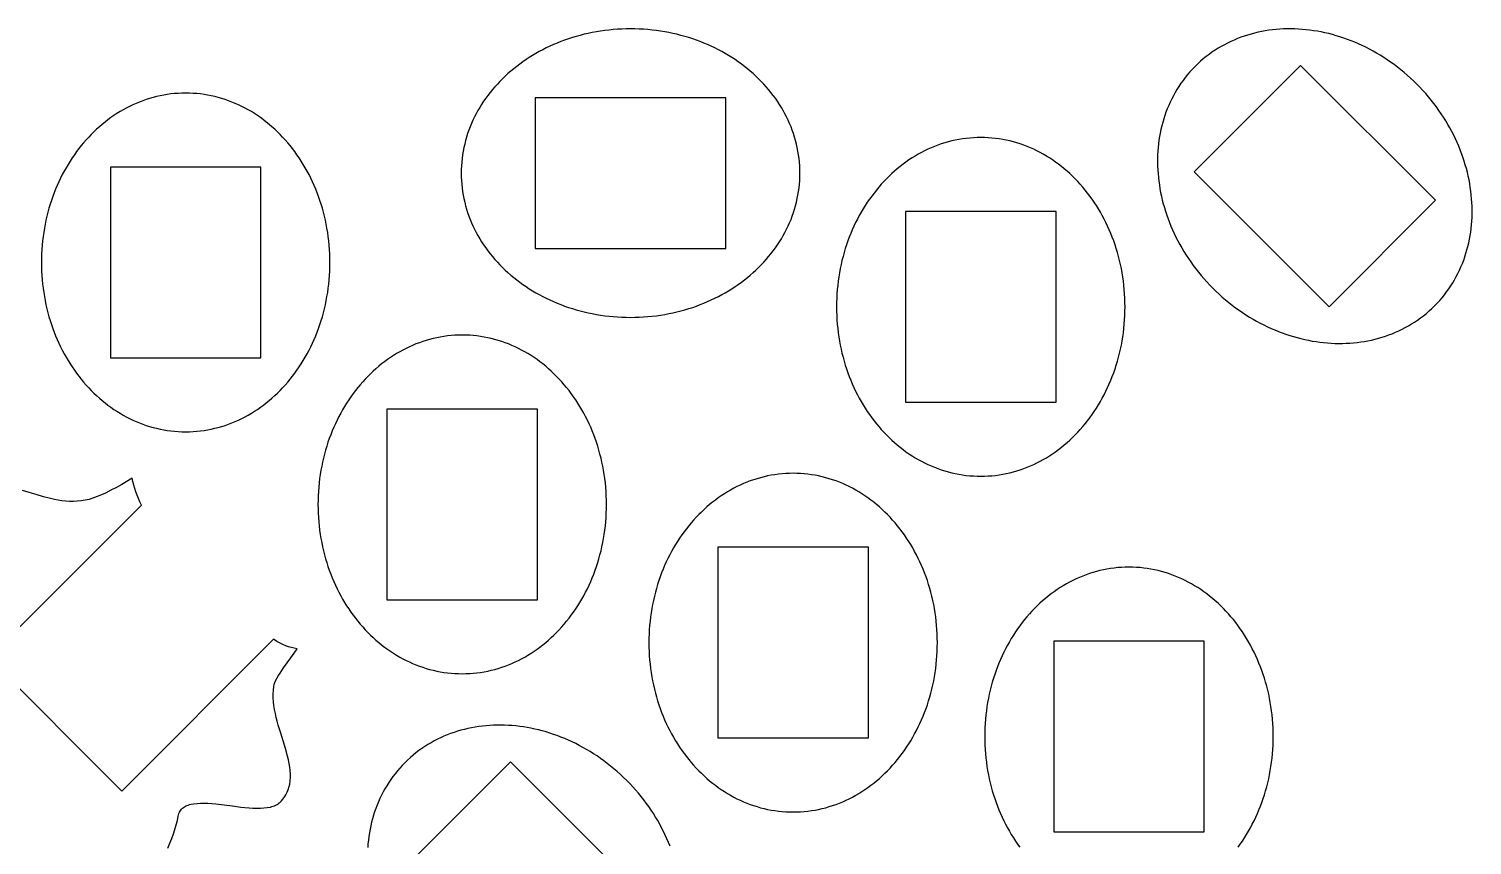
# Model space of a CAD drawing. Extents: x 0 to 31.8, y 3.7 to 12.
# Drawn here: x 4.47 to 10.22, y 8.15 to 11.4 of the extents above; entities that cross this region are included whole.
import ezdxf

# ---------------------------------------------------------------- set-up
doc = ezdxf.new("R2010")
doc.units = 0
doc.layers.add('LAYER_1', color=18, linetype='CONTINUOUS')

msp = doc.modelspace()

# ---------------------------------------------------------------- linework, layer by layer
at = {"layer": 'LAYER_1'}
for points in [[(6.8656, 10.2501), (6.883, 10.2503), (6.9003, 10.2508), (6.9175, 10.2518), (6.9346, 10.2531), (6.9515, 10.2547), (6.9683, 10.2567), (6.985, 10.2591), (7.0016, 10.2618), (7.018, 10.2648), (7.0342, 10.2682), (7.0503, 10.2719), (7.0663, 10.2759), (7.082, 10.2803), (7.0976, 10.285), (7.1131, 10.29), (7.1283, 10.2953), (7.1433, 10.3009), (7.1582, 10.3068), (7.1728, 10.313), (7.1873, 10.3195), (7.2015, 10.3263), (7.2156, 10.3333), (7.2294, 10.3407), (7.243, 10.3483), (7.2563, 10.3562), (7.2694, 10.3643), (7.2823, 10.3727), (7.2949, 10.3814), (7.3073, 10.3903), (7.3194, 10.3995), (7.3313, 10.4089), (7.3428, 10.4185), (7.3542, 10.4284), (7.3652, 10.4385), (7.376, 10.4488), (7.3864, 10.4593), (7.3966, 10.4701), (7.4065, 10.4811), (7.416, 10.4922), (7.4253, 10.5036), (7.4342, 10.5152), (7.4428, 10.5269), (7.4511, 10.5389), (7.4591, 10.551), (7.4667, 10.5633), (7.474, 10.5758), (7.4809, 10.5885), (7.4875, 10.6013), (7.4937, 10.6143), (7.4996, 10.6274), (7.5051, 10.6407), (7.5102, 10.6541), (7.5149, 10.6677), (7.5193, 10.6814), (7.5233, 10.6952), (7.5268, 10.7092), (7.53, 10.7233), (7.5328, 10.7375), (7.5351, 10.7519), (7.5371, 10.7663), (7.5386, 10.7809), (7.5397, 10.7955), (7.5403, 10.8103), (7.5406, 10.8251), (7.5403, 10.8399), (7.5397, 10.8547), (7.5386, 10.8693), (7.5371, 10.8839), (7.5351, 10.8983), (7.5328, 10.9127), (7.53, 10.9269), (7.5268, 10.941), (7.5233, 10.9549), (7.5193, 10.9688), (7.5149, 10.9825), (7.5102, 10.9961), (7.5051, 11.0095), (7.4996, 11.0228), (7.4937, 11.0359), (7.4875, 11.0489), (7.4809, 11.0617), (7.474, 11.0744), (7.4667, 11.0869), (7.4591, 11.0992), (7.4511, 11.1113), (7.4428, 11.1233), (7.4342, 11.135), (7.4253, 11.1466), (7.416, 11.158), (7.4065, 11.1691), (7.3966, 11.1801), (7.3864, 11.1908), (7.376, 11.2014), (7.3652, 11.2117), (7.3542, 11.2218), (7.3428, 11.2317), (7.3313, 11.2413), (7.3194, 11.2507), (7.3073, 11.2599), (7.2949, 11.2688), (7.2823, 11.2775), (7.2694, 11.2859), (7.2563, 11.294), (7.243, 11.3019), (7.2294, 11.3095), (7.2156, 11.3168), (7.2015, 11.3239), (7.1873, 11.3307), (7.1728, 11.3372), (7.1582, 11.3434), (7.1433, 11.3493), (7.1283, 11.3549), (7.1131, 11.3602), (7.0976, 11.3652), (7.082, 11.3699), (7.0663, 11.3742), (7.0503, 11.3783), (7.0342, 11.382), (7.018, 11.3854), (7.0016, 11.3884), (6.985, 11.3911), (6.9683, 11.3935), (6.9515, 11.3955), (6.9346, 11.3971), (6.9175, 11.3984), (6.9003, 11.3993), (6.883, 11.3999), (6.8656, 11.4001), (6.8481, 11.3999), (6.8308, 11.3993), (6.8136, 11.3984), (6.7965, 11.3971), (6.7796, 11.3955), (6.7628, 11.3935), (6.7461, 11.3911), (6.7295, 11.3884), (6.7131, 11.3854), (6.6969, 11.382), (6.6808, 11.3783), (6.6648, 11.3742), (6.6491, 11.3699), (6.6335, 11.3652), (6.618, 11.3602), (6.6028, 11.3549), (6.5878, 11.3493), (6.5729, 11.3434), (6.5583, 11.3372), (6.5438, 11.3307), (6.5296, 11.3239), (6.5155, 11.3168), (6.5017, 11.3095), (6.4882, 11.3019), (6.4748, 11.294), (6.4617, 11.2859), (6.4488, 11.2775), (6.4362, 11.2688), (6.4238, 11.2599), (6.4117, 11.2507), (6.3998, 11.2413), (6.3883, 11.2317), (6.3769, 11.2218), (6.3659, 11.2117), (6.3552, 11.2014), (6.3447, 11.1908), (6.3345, 11.1801), (6.3246, 11.1691), (6.3151, 11.158), (6.3058, 11.1466), (6.2969, 11.135), (6.2883, 11.1233), (6.28, 11.1113), (6.272, 11.0992), (6.2644, 11.0869), (6.2571, 11.0744), (6.2502, 11.0617), (6.2436, 11.0489), (6.2374, 11.0359), (6.2315, 11.0228), (6.226, 11.0095), (6.2209, 10.9961), (6.2162, 10.9825), (6.2118, 10.9688), (6.2078, 10.9549), (6.2043, 10.941), (6.2011, 10.9269), (6.1983, 10.9127), (6.196, 10.8983), (6.194, 10.8839), (6.1925, 10.8693), (6.1914, 10.8547), (6.1908, 10.8399), (6.1906, 10.8251), (6.1908, 10.8103), (6.1914, 10.7955), (6.1925, 10.7809), (6.194, 10.7663), (6.196, 10.7519), (6.1983, 10.7375), (6.2011, 10.7233), (6.2043, 10.7092), (6.2078, 10.6952), (6.2118, 10.6814), (6.2162, 10.6677), (6.2209, 10.6541), (6.226, 10.6407), (6.2315, 10.6274), (6.2374, 10.6143), (6.2436, 10.6013), (6.2502, 10.5885), (6.2571, 10.5758), (6.2644, 10.5633), (6.272, 10.551), (6.28, 10.5389), (6.2883, 10.5269), (6.2969, 10.5152), (6.3058, 10.5036), (6.3151, 10.4922), (6.3246, 10.4811), (6.3345, 10.4701), (6.3447, 10.4593), (6.3552, 10.4488), (6.3659, 10.4385), (6.3769, 10.4284), (6.3883, 10.4185), (6.3998, 10.4089), (6.4117, 10.3995), (6.4238, 10.3903), (6.4362, 10.3814), (6.4488, 10.3727), (6.4617, 10.3643), (6.4748, 10.3562), (6.4882, 10.3483), (6.5017, 10.3407), (6.5155, 10.3333), (6.5296, 10.3263), (6.5438, 10.3195), (6.5583, 10.313), (6.5729, 10.3068), (6.5878, 10.3009), (6.6028, 10.2953), (6.618, 10.29), (6.6335, 10.285), (6.6491, 10.2803), (6.6648, 10.2759), (6.6808, 10.2719), (6.6969, 10.2682), (6.7131, 10.2648), (6.7295, 10.2618), (6.7461, 10.2591), (6.7628, 10.2567), (6.7796, 10.2547), (6.7965, 10.2531), (6.8136, 10.2518), (6.8308, 10.2508), (6.8481, 10.2503)], [(9.9996, 11.1797), (9.9872, 11.1919), (9.9745, 11.2037), (9.9617, 11.2152), (9.9487, 11.2264), (9.9356, 11.2372), (9.9222, 11.2477), (9.9088, 11.2578), (9.8952, 11.2676), (9.8814, 11.2771), (9.8675, 11.2862), (9.8535, 11.2949), (9.8394, 11.3034), (9.8252, 11.3114), (9.8108, 11.3191), (9.7964, 11.3265), (9.7819, 11.3335), (9.7673, 11.3402), (9.7526, 11.3465), (9.7378, 11.3525), (9.723, 11.3581), (9.7082, 11.3634), (9.6932, 11.3683), (9.6783, 11.3729), (9.6633, 11.3771), (9.6483, 11.381), (9.6333, 11.3845), (9.6182, 11.3877), (9.6032, 11.3905), (9.5881, 11.3929), (9.5731, 11.395), (9.558, 11.3967), (9.543, 11.3981), (9.528, 11.3991), (9.5131, 11.3998), (9.4982, 11.4001), (9.4833, 11.4001), (9.4685, 11.3996), (9.4538, 11.3989), (9.4392, 11.3977), (9.4246, 11.3962), (9.4101, 11.3944), (9.3957, 11.3921), (9.3813, 11.3896), (9.3671, 11.3866), (9.353, 11.3833), (9.3391, 11.3796), (9.3252, 11.3756), (9.3115, 11.3712), (9.2979, 11.3664), (9.2845, 11.3613), (9.2712, 11.3557), (9.2581, 11.3499), (9.2451, 11.3436), (9.2324, 11.337), (9.2198, 11.33), (9.2074, 11.3227), (9.1952, 11.3149), (9.1831, 11.3068), (9.1713, 11.2984), (9.1598, 11.2895), (9.1484, 11.2803), (9.1373, 11.2707), (9.1264, 11.2608), (9.1157, 11.2504), (9.1054, 11.2398), (9.0954, 11.2289), (9.0858, 11.2177), (9.0766, 11.2064), (9.0678, 11.1948), (9.0593, 11.183), (9.0512, 11.171), (9.0435, 11.1588), (9.0361, 11.1464), (9.0291, 11.1338), (9.0225, 11.121), (9.0163, 11.1081), (9.0104, 11.0949), (9.0049, 11.0817), (8.9997, 11.0682), (8.995, 11.0546), (8.9906, 11.0409), (8.9865, 11.0271), (8.9828, 11.0131), (8.9795, 10.999), (8.9766, 10.9848), (8.974, 10.9705), (8.9718, 10.9561), (8.9699, 10.9416), (8.9684, 10.927), (8.9673, 10.9123), (8.9665, 10.8976), (8.9661, 10.8828), (8.966, 10.8679), (8.9663, 10.853), (8.967, 10.8381), (8.968, 10.8231), (8.9694, 10.8081), (8.9711, 10.7931), (8.9732, 10.778), (8.9757, 10.763), (8.9785, 10.7479), (8.9816, 10.7329), (8.9851, 10.7178), (8.989, 10.7028), (8.9932, 10.6878), (8.9978, 10.6729), (9.0027, 10.658), (9.008, 10.6431), (9.0136, 10.6283), (9.0196, 10.6136), (9.0259, 10.5989), (9.0326, 10.5843), (9.0396, 10.5697), (9.047, 10.5553), (9.0547, 10.541), (9.0628, 10.5267), (9.0712, 10.5126), (9.08, 10.4986), (9.0891, 10.4847), (9.0985, 10.471), (9.1083, 10.4574), (9.1184, 10.4439), (9.1289, 10.4306), (9.1397, 10.4174), (9.1509, 10.4044), (9.1624, 10.3916), (9.1742, 10.379), (9.1864, 10.3665), (9.1989, 10.3543), (9.2115, 10.3425), (9.2243, 10.331), (9.2373, 10.3198), (9.2505, 10.309), (9.2638, 10.2985), (9.2773, 10.2884), (9.2909, 10.2786), (9.3046, 10.2692), (9.3185, 10.2601), (9.3325, 10.2513), (9.3466, 10.2429), (9.3609, 10.2348), (9.3752, 10.2271), (9.3897, 10.2197), (9.4042, 10.2127), (9.4188, 10.206), (9.4335, 10.1997), (9.4482, 10.1937), (9.463, 10.1881), (9.4779, 10.1828), (9.4928, 10.1779), (9.5077, 10.1733), (9.5227, 10.1691), (9.5377, 10.1652), (9.5528, 10.1617), (9.5678, 10.1586), (9.5829, 10.1558), (9.5979, 10.1533), (9.613, 10.1512), (9.628, 10.1495), (9.643, 10.1481), (9.658, 10.1471), (9.6729, 10.1464), (9.6878, 10.1461), (9.7027, 10.1462), (9.7175, 10.1466), (9.7322, 10.1474), (9.7469, 10.1485), (9.7615, 10.15), (9.776, 10.1519), (9.7904, 10.1541), (9.8047, 10.1567), (9.8189, 10.1596), (9.833, 10.1629), (9.847, 10.1666), (9.8608, 10.1707), (9.8745, 10.1751), (9.8881, 10.1798), (9.9016, 10.185), (9.9148, 10.1905), (9.928, 10.1964), (9.9409, 10.2026), (9.9537, 10.2092), (9.9663, 10.2162), (9.9787, 10.2236), (9.9909, 10.2313), (10.0029, 10.2394), (10.0147, 10.2479), (10.0263, 10.2567), (10.0376, 10.2659), (10.0488, 10.2755), (10.0597, 10.2855), (10.0703, 10.2958), (10.0807, 10.3065), (10.0906, 10.3174), (10.1002, 10.3285), (10.1094, 10.3399), (10.1183, 10.3514), (10.1267, 10.3632), (10.1348, 10.3753), (10.1426, 10.3875), (10.1499, 10.3999), (10.1569, 10.4125), (10.1635, 10.4252), (10.1698, 10.4382), (10.1756, 10.4513), (10.1812, 10.4646), (10.1863, 10.478), (10.1911, 10.4916), (10.1955, 10.5053), (10.1995, 10.5192), (10.2032, 10.5331), (10.2065, 10.5472), (10.2095, 10.5614), (10.212, 10.5758), (10.2143, 10.5902), (10.2161, 10.6047), (10.2176, 10.6192), (10.2188, 10.6339), (10.2195, 10.6486), (10.22, 10.6634), (10.22, 10.6783), (10.2197, 10.6932), (10.219, 10.7081), (10.218, 10.7231), (10.2166, 10.7381), (10.2149, 10.7532), (10.2128, 10.7682), (10.2104, 10.7833), (10.2076, 10.7983), (10.2044, 10.8134), (10.2009, 10.8284), (10.197, 10.8434), (10.1928, 10.8584), (10.1882, 10.8733), (10.1833, 10.8883), (10.178, 10.9031), (10.1724, 10.9179), (10.1664, 10.9327), (10.1601, 10.9474), (10.1534, 10.962), (10.1464, 10.9765), (10.139, 10.9909), (10.1313, 11.0053), (10.1233, 11.0195), (10.1148, 11.0336), (10.1061, 11.0476), (10.097, 11.0615), (10.0875, 11.0753), (10.0777, 11.0889), (10.0676, 11.1023), (10.0571, 11.1156), (10.0463, 11.1288), (10.0351, 11.1418), (10.0236, 11.1546), (10.0118, 11.1673)], [(9.1122, 10.8297), (9.6496, 10.2923), (10.0739, 10.7166), (9.5365, 11.254)], [(5.6672, 10.469), (5.667, 10.4864), (5.6665, 10.5037), (5.6656, 10.5209), (5.6643, 10.538), (5.6626, 10.555), (5.6606, 10.5718), (5.6582, 10.5885), (5.6555, 10.605), (5.6525, 10.6214), (5.6491, 10.6377), (5.6454, 10.6538), (5.6414, 10.6697), (5.637, 10.6855), (5.6323, 10.7011), (5.6273, 10.7165), (5.622, 10.7317), (5.6164, 10.7468), (5.6105, 10.7616), (5.6043, 10.7763), (5.5978, 10.7908), (5.591, 10.805), (5.584, 10.819), (5.5766, 10.8328), (5.569, 10.8464), (5.5611, 10.8598), (5.553, 10.8729), (5.5446, 10.8857), (5.5359, 10.8984), (5.527, 10.9107), (5.5179, 10.9229), (5.5085, 10.9347), (5.4988, 10.9463), (5.4889, 10.9576), (5.4788, 10.9687), (5.4685, 10.9794), (5.458, 10.9899), (5.4472, 11), (5.4363, 11.0099), (5.4251, 11.0195), (5.4137, 11.0287), (5.4021, 11.0377), (5.3904, 11.0463), (5.3784, 11.0546), (5.3663, 11.0625), (5.354, 11.0702), (5.3415, 11.0774), (5.3289, 11.0844), (5.316, 11.091), (5.3031, 11.0972), (5.2899, 11.103), (5.2766, 11.1085), (5.2632, 11.1137), (5.2496, 11.1184), (5.2359, 11.1228), (5.2221, 11.1267), (5.2081, 11.1303), (5.194, 11.1335), (5.1798, 11.1362), (5.1655, 11.1386), (5.151, 11.1405), (5.1365, 11.142), (5.1218, 11.1431), (5.1071, 11.1438), (5.0922, 11.144), (5.0774, 11.1438), (5.0626, 11.1431), (5.048, 11.142), (5.0334, 11.1405), (5.019, 11.1386), (5.0047, 11.1362), (4.9904, 11.1335), (4.9763, 11.1303), (4.9624, 11.1267), (4.9485, 11.1228), (4.9348, 11.1184), (4.9212, 11.1137), (4.9078, 11.1085), (4.8945, 11.103), (4.8814, 11.0972), (4.8684, 11.091), (4.8556, 11.0844), (4.8429, 11.0774), (4.8305, 11.0702), (4.8182, 11.0625), (4.806, 11.0546), (4.7941, 11.0463), (4.7823, 11.0377), (4.7707, 11.0287), (4.7594, 11.0195), (4.7482, 11.0099), (4.7372, 11), (4.7265, 10.9899), (4.7159, 10.9794), (4.7056, 10.9687), (4.6955, 10.9576), (4.6856, 10.9463), (4.676, 10.9347), (4.6666, 10.9229), (4.6574, 10.9107), (4.6485, 10.8984), (4.6399, 10.8857), (4.6315, 10.8729), (4.6233, 10.8598), (4.6154, 10.8464), (4.6078, 10.8328), (4.6005, 10.819), (4.5934, 10.805), (4.5866, 10.7908), (4.5801, 10.7763), (4.5739, 10.7616), (4.568, 10.7468), (4.5624, 10.7317), (4.5571, 10.7165), (4.5521, 10.7011), (4.5474, 10.6855), (4.5431, 10.6697), (4.539, 10.6538), (4.5353, 10.6377), (4.532, 10.6214), (4.5289, 10.605), (4.5262, 10.5885), (4.5239, 10.5718), (4.5219, 10.555), (4.5202, 10.538), (4.5189, 10.5209), (4.518, 10.5037), (4.5174, 10.4864), (4.5172, 10.469), (4.5174, 10.4516), (4.518, 10.4343), (4.5189, 10.4171), (4.5202, 10.4), (4.5219, 10.383), (4.5239, 10.3662), (4.5262, 10.3495), (4.5289, 10.333), (4.532, 10.3166), (4.5353, 10.3003), (4.539, 10.2842), (4.5431, 10.2683), (4.5474, 10.2525), (4.5521, 10.2369), (4.5571, 10.2215), (4.5624, 10.2063), (4.568, 10.1912), (4.5739, 10.1764), (4.5801, 10.1617), (4.5866, 10.1473), (4.5934, 10.133), (4.6005, 10.119), (4.6078, 10.1052), (4.6154, 10.0916), (4.6233, 10.0783), (4.6315, 10.0651), (4.6399, 10.0523), (4.6485, 10.0396), (4.6574, 10.0273), (4.6666, 10.0152), (4.676, 10.0033), (4.6856, 9.9917), (4.6955, 9.9804), (4.7056, 9.9694), (4.7159, 9.9586), (4.7265, 9.9481), (4.7372, 9.938), (4.7482, 9.9281), (4.7594, 9.9185), (4.7707, 9.9093), (4.7823, 9.9003), (4.7941, 9.8917), (4.806, 9.8834), (4.8182, 9.8755), (4.8305, 9.8679), (4.8429, 9.8606), (4.8556, 9.8536), (4.8684, 9.8471), (4.8814, 9.8408), (4.8945, 9.835), (4.9078, 9.8295), (4.9212, 9.8244), (4.9348, 9.8196), (4.9485, 9.8153), (4.9624, 9.8113), (4.9763, 9.8077), (4.9904, 9.8045), (5.0047, 9.8018), (5.019, 9.7994), (5.0334, 9.7975), (5.048, 9.796), (5.0626, 9.7949), (5.0774, 9.7942), (5.0922, 9.794), (5.1071, 9.7942), (5.1218, 9.7949), (5.1365, 9.796), (5.151, 9.7975), (5.1655, 9.7994), (5.1798, 9.8018), (5.194, 9.8045), (5.2081, 9.8077), (5.2221, 9.8113), (5.2359, 9.8153), (5.2496, 9.8196), (5.2632, 9.8244), (5.2766, 9.8295), (5.2899, 9.835), (5.3031, 9.8408), (5.316, 9.8471), (5.3289, 9.8536), (5.3415, 9.8606), (5.354, 9.8679), (5.3663, 9.8755), (5.3784, 9.8834), (5.3904, 9.8917), (5.4021, 9.9003), (5.4137, 9.9093), (5.4251, 9.9185), (5.4363, 9.9281), (5.4472, 9.938), (5.458, 9.9481), (5.4685, 9.9586), (5.4788, 9.9694), (5.4889, 9.9804), (5.4988, 9.9917), (5.5085, 10.0033), (5.5179, 10.0152), (5.527, 10.0273), (5.5359, 10.0396), (5.5446, 10.0523), (5.553, 10.0651), (5.5611, 10.0783), (5.569, 10.0916), (5.5766, 10.1052), (5.584, 10.119), (5.591, 10.133), (5.5978, 10.1473), (5.6043, 10.1617), (5.6105, 10.1764), (5.6164, 10.1912), (5.622, 10.2063), (5.6273, 10.2215), (5.6323, 10.2369), (5.637, 10.2525), (5.6414, 10.2683), (5.6454, 10.2842), (5.6491, 10.3003), (5.6525, 10.3166), (5.6555, 10.333), (5.6582, 10.3495), (5.6606, 10.3662), (5.6626, 10.383), (5.6643, 10.4), (5.6656, 10.4171), (5.6665, 10.4343), (5.667, 10.4516)], [(7.2456, 11.1251), (6.4856, 11.1251), (6.4856, 10.5251), (7.2456, 10.5251)], [(8.8365, 10.2918), (8.8363, 10.3093), (8.8358, 10.3266), (8.8348, 10.3438), (8.8336, 10.3609), (8.8319, 10.3778), (8.8299, 10.3946), (8.8275, 10.4113), (8.8248, 10.4279), (8.8218, 10.4443), (8.8184, 10.4605), (8.8147, 10.4766), (8.8107, 10.4926), (8.8063, 10.5083), (8.8016, 10.5239), (8.7966, 10.5393), (8.7913, 10.5546), (8.7857, 10.5696), (8.7798, 10.5845), (8.7736, 10.5991), (8.7671, 10.6136), (8.7603, 10.6278), (8.7533, 10.6419), (8.7459, 10.6557), (8.7383, 10.6692), (8.7304, 10.6826), (8.7223, 10.6957), (8.7139, 10.7086), (8.7052, 10.7212), (8.6963, 10.7336), (8.6871, 10.7457), (8.6777, 10.7576), (8.6681, 10.7691), (8.6582, 10.7805), (8.6481, 10.7915), (8.6378, 10.8022), (8.6273, 10.8127), (8.6165, 10.8229), (8.6056, 10.8327), (8.5944, 10.8423), (8.583, 10.8516), (8.5714, 10.8605), (8.5597, 10.8691), (8.5477, 10.8774), (8.5356, 10.8854), (8.5233, 10.893), (8.5108, 10.9003), (8.4982, 10.9072), (8.4853, 10.9138), (8.4724, 10.92), (8.4592, 10.9259), (8.4459, 10.9314), (8.4325, 10.9365), (8.4189, 10.9412), (8.4052, 10.9456), (8.3914, 10.9496), (8.3774, 10.9531), (8.3633, 10.9563), (8.3491, 10.9591), (8.3348, 10.9614), (8.3203, 10.9634), (8.3058, 10.9649), (8.2911, 10.966), (8.2764, 10.9666), (8.2615, 10.9668), (8.2467, 10.9666), (8.2319, 10.966), (8.2173, 10.9649), (8.2027, 10.9634), (8.1883, 10.9614), (8.174, 10.9591), (8.1597, 10.9563), (8.1456, 10.9531), (8.1317, 10.9496), (8.1178, 10.9456), (8.1041, 10.9412), (8.0905, 10.9365), (8.0771, 10.9314), (8.0638, 10.9259), (8.0507, 10.92), (8.0377, 10.9138), (8.0249, 10.9072), (8.0122, 10.9003), (7.9998, 10.893), (7.9874, 10.8854), (7.9753, 10.8774), (7.9634, 10.8691), (7.9516, 10.8605), (7.94, 10.8516), (7.9287, 10.8423), (7.9175, 10.8327), (7.9065, 10.8229), (7.8958, 10.8127), (7.8852, 10.8022), (7.8749, 10.7915), (7.8648, 10.7805), (7.8549, 10.7691), (7.8453, 10.7576), (7.8359, 10.7457), (7.8267, 10.7336), (7.8178, 10.7212), (7.8092, 10.7086), (7.8008, 10.6957), (7.7926, 10.6826), (7.7847, 10.6692), (7.7771, 10.6557), (7.7698, 10.6419), (7.7627, 10.6278), (7.7559, 10.6136), (7.7494, 10.5991), (7.7432, 10.5845), (7.7373, 10.5696), (7.7317, 10.5546), (7.7264, 10.5393), (7.7214, 10.5239), (7.7167, 10.5083), (7.7124, 10.4926), (7.7083, 10.4766), (7.7046, 10.4605), (7.7012, 10.4443), (7.6982, 10.4279), (7.6955, 10.4113), (7.6931, 10.3946), (7.6911, 10.3778), (7.6895, 10.3609), (7.6882, 10.3438), (7.6873, 10.3266), (7.6867, 10.3093), (7.6865, 10.2918), (7.6867, 10.2744), (7.6873, 10.2571), (7.6882, 10.2399), (7.6895, 10.2228), (7.6911, 10.2059), (7.6931, 10.189), (7.6955, 10.1724), (7.6982, 10.1558), (7.7012, 10.1394), (7.7046, 10.1231), (7.7083, 10.1071), (7.7124, 10.0911), (7.7167, 10.0753), (7.7214, 10.0598), (7.7264, 10.0443), (7.7317, 10.0291), (7.7373, 10.0141), (7.7432, 9.9992), (7.7494, 9.9845), (7.7559, 9.9701), (7.7627, 9.9559), (7.7698, 9.9418), (7.7771, 9.928), (7.7847, 9.9144), (7.7926, 9.9011), (7.8008, 9.888), (7.8092, 9.8751), (7.8178, 9.8625), (7.8267, 9.8501), (7.8359, 9.838), (7.8453, 9.8261), (7.8549, 9.8145), (7.8648, 9.8032), (7.8749, 9.7922), (7.8852, 9.7814), (7.8958, 9.771), (7.9065, 9.7608), (7.9175, 9.7509), (7.9287, 9.7414), (7.94, 9.7321), (7.9516, 9.7232), (7.9634, 9.7146), (7.9753, 9.7063), (7.9874, 9.6983), (7.9998, 9.6907), (8.0122, 9.6834), (8.0249, 9.6765), (8.0377, 9.6699), (8.0507, 9.6637), (8.0638, 9.6578), (8.0771, 9.6523), (8.0905, 9.6472), (8.1041, 9.6424), (8.1178, 9.6381), (8.1317, 9.6341), (8.1456, 9.6306), (8.1597, 9.6274), (8.174, 9.6246), (8.1883, 9.6223), (8.2027, 9.6203), (8.2173, 9.6188), (8.2319, 9.6177), (8.2467, 9.6171), (8.2615, 9.6168), (8.2764, 9.6171), (8.2911, 9.6177), (8.3058, 9.6188), (8.3203, 9.6203), (8.3348, 9.6223), (8.3491, 9.6246), (8.3633, 9.6274), (8.3774, 9.6306), (8.3914, 9.6341), (8.4052, 9.6381), (8.4189, 9.6424), (8.4325, 9.6472), (8.4459, 9.6523), (8.4592, 9.6578), (8.4724, 9.6637), (8.4853, 9.6699), (8.4982, 9.6765), (8.5108, 9.6834), (8.5233, 9.6907), (8.5356, 9.6983), (8.5477, 9.7063), (8.5597, 9.7146), (8.5714, 9.7232), (8.583, 9.7321), (8.5944, 9.7414), (8.6056, 9.7509), (8.6165, 9.7608), (8.6273, 9.771), (8.6378, 9.7814), (8.6481, 9.7922), (8.6582, 9.8032), (8.6681, 9.8145), (8.6777, 9.8261), (8.6871, 9.838), (8.6963, 9.8501), (8.7052, 9.8625), (8.7139, 9.8751), (8.7223, 9.888), (8.7304, 9.9011), (8.7383, 9.9144), (8.7459, 9.928), (8.7533, 9.9418), (8.7603, 9.9559), (8.7671, 9.9701), (8.7736, 9.9845), (8.7798, 9.9992), (8.7857, 10.0141), (8.7913, 10.0291), (8.7966, 10.0443), (8.8016, 10.0598), (8.8063, 10.0753), (8.8107, 10.0911), (8.8147, 10.1071), (8.8184, 10.1231), (8.8218, 10.1394), (8.8248, 10.1558), (8.8275, 10.1724), (8.8299, 10.189), (8.8319, 10.2059), (8.8336, 10.2228), (8.8348, 10.2399), (8.8358, 10.2571), (8.8363, 10.2744)], [(4.7922, 10.849), (4.7922, 10.089), (5.3922, 10.089), (5.3922, 10.849)], [(7.9615, 10.6718), (7.9615, 9.9118), (8.5615, 9.9118), (8.5615, 10.6718)], [(6.7696, 9.5044), (6.7694, 9.5219), (6.7688, 9.5392), (6.7679, 9.5564), (6.7666, 9.5735), (6.765, 9.5904), (6.763, 9.6072), (6.7606, 9.6239), (6.7579, 9.6405), (6.7549, 9.6569), (6.7515, 9.6731), (6.7478, 9.6892), (6.7437, 9.7052), (6.7394, 9.7209), (6.7347, 9.7365), (6.7297, 9.7519), (6.7244, 9.7672), (6.7188, 9.7822), (6.7129, 9.7971), (6.7067, 9.8117), (6.7002, 9.8262), (6.6934, 9.8404), (6.6863, 9.8545), (6.679, 9.8683), (6.6714, 9.8818), (6.6635, 9.8952), (6.6554, 9.9083), (6.647, 9.9212), (6.6383, 9.9338), (6.6294, 9.9462), (6.6202, 9.9583), (6.6108, 9.9701), (6.6012, 9.9817), (6.5913, 9.9931), (6.5812, 10.0041), (6.5709, 10.0148), (6.5603, 10.0253), (6.5496, 10.0355), (6.5386, 10.0453), (6.5275, 10.0549), (6.5161, 10.0642), (6.5045, 10.0731), (6.4928, 10.0817), (6.4808, 10.09), (6.4687, 10.098), (6.4564, 10.1056), (6.4439, 10.1129), (6.4312, 10.1198), (6.4184, 10.1264), (6.4054, 10.1326), (6.3923, 10.1385), (6.379, 10.144), (6.3656, 10.1491), (6.352, 10.1538), (6.3383, 10.1582), (6.3244, 10.1622), (6.3105, 10.1657), (6.2964, 10.1689), (6.2822, 10.1717), (6.2678, 10.174), (6.2534, 10.176), (6.2388, 10.1775), (6.2242, 10.1786), (6.2094, 10.1792), (6.1946, 10.1794), (6.1798, 10.1792), (6.165, 10.1786), (6.1504, 10.1775), (6.1358, 10.176), (6.1214, 10.174), (6.107, 10.1717), (6.0928, 10.1689), (6.0787, 10.1657), (6.0647, 10.1622), (6.0509, 10.1582), (6.0372, 10.1538), (6.0236, 10.1491), (6.0102, 10.144), (5.9969, 10.1385), (5.9838, 10.1326), (5.9708, 10.1264), (5.958, 10.1198), (5.9453, 10.1129), (5.9328, 10.1056), (5.9205, 10.098), (5.9084, 10.09), (5.8964, 10.0817), (5.8847, 10.0731), (5.8731, 10.0642), (5.8617, 10.0549), (5.8506, 10.0453), (5.8396, 10.0355), (5.8288, 10.0253), (5.8183, 10.0148), (5.808, 10.0041), (5.7979, 9.9931), (5.788, 9.9817), (5.7784, 9.9701), (5.769, 9.9583), (5.7598, 9.9462), (5.7509, 9.9338), (5.7422, 9.9212), (5.7338, 9.9083), (5.7257, 9.8952), (5.7178, 9.8818), (5.7102, 9.8683), (5.7028, 9.8545), (5.6958, 9.8404), (5.689, 9.8262), (5.6825, 9.8117), (5.6763, 9.7971), (5.6704, 9.7822), (5.6648, 9.7672), (5.6595, 9.7519), (5.6545, 9.7365), (5.6498, 9.7209), (5.6454, 9.7052), (5.6414, 9.6892), (5.6377, 9.6731), (5.6343, 9.6569), (5.6313, 9.6405), (5.6286, 9.6239), (5.6262, 9.6072), (5.6242, 9.5904), (5.6226, 9.5735), (5.6213, 9.5564), (5.6203, 9.5392), (5.6198, 9.5219), (5.6196, 9.5044), (5.6198, 9.487), (5.6203, 9.4697), (5.6213, 9.4525), (5.6226, 9.4354), (5.6242, 9.4185), (5.6262, 9.4016), (5.6286, 9.385), (5.6313, 9.3684), (5.6343, 9.352), (5.6377, 9.3357), (5.6414, 9.3197), (5.6454, 9.3037), (5.6498, 9.2879), (5.6545, 9.2724), (5.6595, 9.2569), (5.6648, 9.2417), (5.6704, 9.2267), (5.6763, 9.2118), (5.6825, 9.1971), (5.689, 9.1827), (5.6958, 9.1685), (5.7028, 9.1544), (5.7102, 9.1406), (5.7178, 9.127), (5.7257, 9.1137), (5.7338, 9.1006), (5.7422, 9.0877), (5.7509, 9.0751), (5.7598, 9.0627), (5.769, 9.0506), (5.7784, 9.0387), (5.788, 9.0271), (5.7979, 9.0158), (5.808, 9.0048), (5.8183, 8.994), (5.8288, 8.9836), (5.8396, 8.9734), (5.8506, 8.9635), (5.8617, 8.954), (5.8731, 8.9447), (5.8847, 8.9358), (5.8964, 8.9272), (5.9084, 8.9189), (5.9205, 8.9109), (5.9328, 8.9033), (5.9453, 8.896), (5.958, 8.8891), (5.9708, 8.8825), (5.9838, 8.8763), (5.9969, 8.8704), (6.0102, 8.8649), (6.0236, 8.8598), (6.0372, 8.855), (6.0509, 8.8507), (6.0647, 8.8467), (6.0787, 8.8432), (6.0928, 8.84), (6.107, 8.8372), (6.1214, 8.8349), (6.1358, 8.8329), (6.1504, 8.8314), (6.165, 8.8303), (6.1798, 8.8297), (6.1946, 8.8294), (6.2094, 8.8297), (6.2242, 8.8303), (6.2388, 8.8314), (6.2534, 8.8329), (6.2678, 8.8349), (6.2822, 8.8372), (6.2964, 8.84), (6.3105, 8.8432), (6.3244, 8.8467), (6.3383, 8.8507), (6.352, 8.855), (6.3656, 8.8598), (6.379, 8.8649), (6.3923, 8.8704), (6.4054, 8.8763), (6.4184, 8.8825), (6.4312, 8.8891), (6.4439, 8.896), (6.4564, 8.9033), (6.4687, 8.9109), (6.4808, 8.9189), (6.4928, 8.9272), (6.5045, 8.9358), (6.5161, 8.9447), (6.5275, 8.954), (6.5386, 8.9635), (6.5496, 8.9734), (6.5603, 8.9836), (6.5709, 8.994), (6.5812, 9.0048), (6.5913, 9.0158), (6.6012, 9.0271), (6.6108, 9.0387), (6.6202, 9.0506), (6.6294, 9.0627), (6.6383, 9.0751), (6.647, 9.0877), (6.6554, 9.1006), (6.6635, 9.1137), (6.6714, 9.127), (6.679, 9.1406), (6.6863, 9.1544), (6.6934, 9.1685), (6.7002, 9.1827), (6.7067, 9.1971), (6.7129, 9.2118), (6.7188, 9.2267), (6.7244, 9.2417), (6.7297, 9.2569), (6.7347, 9.2724), (6.7394, 9.2879), (6.7437, 9.3037), (6.7478, 9.3197), (6.7515, 9.3357), (6.7549, 9.352), (6.7579, 9.3684), (6.7606, 9.385), (6.763, 9.4016), (6.765, 9.4185), (6.7666, 9.4354), (6.7679, 9.4525), (6.7688, 9.4697), (6.7694, 9.487)], [(5.8946, 9.8844), (5.8946, 9.1244), (6.4946, 9.1244), (6.4946, 9.8844)], [(8.0885, 8.9533), (8.0883, 8.9707), (8.0877, 8.988), (8.0868, 9.0052), (8.0855, 9.0223), (8.0839, 9.0392), (8.0819, 9.0561), (8.0795, 9.0727), (8.0768, 9.0893), (8.0738, 9.1057), (8.0704, 9.122), (8.0667, 9.138), (8.0626, 9.154), (8.0583, 9.1698), (8.0536, 9.1853), (8.0486, 9.2008), (8.0433, 9.216), (8.0377, 9.231), (8.0318, 9.2459), (8.0256, 9.2606), (8.0191, 9.275), (8.0123, 9.2892), (8.0052, 9.3033), (7.9979, 9.3171), (7.9903, 9.3307), (7.9824, 9.344), (7.9743, 9.3571), (7.9659, 9.37), (7.9572, 9.3826), (7.9483, 9.395), (7.9391, 9.4071), (7.9297, 9.419), (7.9201, 9.4306), (7.9102, 9.4419), (7.9001, 9.4529), (7.8898, 9.4637), (7.8792, 9.4741), (7.8685, 9.4843), (7.8575, 9.4942), (7.8464, 9.5037), (7.835, 9.513), (7.8234, 9.5219), (7.8116, 9.5305), (7.7997, 9.5388), (7.7876, 9.5468), (7.7753, 9.5544), (7.7628, 9.5617), (7.7501, 9.5686), (7.7373, 9.5752), (7.7243, 9.5814), (7.7112, 9.5873), (7.6979, 9.5928), (7.6845, 9.5979), (7.6709, 9.6027), (7.6572, 9.607), (7.6433, 9.611), (7.6294, 9.6145), (7.6153, 9.6177), (7.6011, 9.6205), (7.5867, 9.6228), (7.5723, 9.6248), (7.5577, 9.6263), (7.5431, 9.6274), (7.5283, 9.628), (7.5135, 9.6283), (7.4986, 9.628), (7.4839, 9.6274), (7.4692, 9.6263), (7.4547, 9.6248), (7.4403, 9.6228), (7.4259, 9.6205), (7.4117, 9.6177), (7.3976, 9.6145), (7.3836, 9.611), (7.3698, 9.607), (7.3561, 9.6027), (7.3425, 9.5979), (7.3291, 9.5928), (7.3158, 9.5873), (7.3027, 9.5814), (7.2897, 9.5752), (7.2769, 9.5686), (7.2642, 9.5617), (7.2517, 9.5544), (7.2394, 9.5468), (7.2273, 9.5388), (7.2153, 9.5305), (7.2036, 9.5219), (7.192, 9.513), (7.1806, 9.5037), (7.1695, 9.4942), (7.1585, 9.4843), (7.1477, 9.4741), (7.1372, 9.4637), (7.1269, 9.4529), (7.1168, 9.4419), (7.1069, 9.4306), (7.0973, 9.419), (7.0879, 9.4071), (7.0787, 9.395), (7.0698, 9.3826), (7.0611, 9.37), (7.0527, 9.3571), (7.0446, 9.344), (7.0367, 9.3307), (7.0291, 9.3171), (7.0217, 9.3033), (7.0147, 9.2892), (7.0079, 9.275), (7.0014, 9.2606), (6.9952, 9.2459), (6.9893, 9.231), (6.9837, 9.216), (6.9784, 9.2008), (6.9734, 9.1853), (6.9687, 9.1698), (6.9643, 9.154), (6.9603, 9.138), (6.9566, 9.122), (6.9532, 9.1057), (6.9502, 9.0893), (6.9475, 9.0727), (6.9451, 9.0561), (6.9431, 9.0392), (6.9415, 9.0223), (6.9402, 9.0052), (6.9392, 8.988), (6.9387, 8.9707), (6.9385, 8.9533), (6.9387, 8.9358), (6.9392, 8.9185), (6.9402, 8.9013), (6.9415, 8.8842), (6.9431, 8.8673), (6.9451, 8.8505), (6.9475, 8.8338), (6.9502, 8.8172), (6.9532, 8.8008), (6.9566, 8.7846), (6.9603, 8.7685), (6.9643, 8.7525), (6.9687, 8.7368), (6.9734, 8.7212), (6.9784, 8.7058), (6.9837, 8.6905), (6.9893, 8.6755), (6.9952, 8.6606), (7.0014, 8.646), (7.0079, 8.6315), (7.0147, 8.6173), (7.0217, 8.6032), (7.0291, 8.5894), (7.0367, 8.5759), (7.0446, 8.5625), (7.0527, 8.5494), (7.0611, 8.5365), (7.0698, 8.5239), (7.0787, 8.5115), (7.0879, 8.4994), (7.0973, 8.4875), (7.1069, 8.476), (7.1168, 8.4646), (7.1269, 8.4536), (7.1372, 8.4429), (7.1477, 8.4324), (7.1585, 8.4222), (7.1695, 8.4124), (7.1806, 8.4028), (7.192, 8.3935), (7.2036, 8.3846), (7.2153, 8.376), (7.2273, 8.3677), (7.2394, 8.3597), (7.2517, 8.3521), (7.2642, 8.3448), (7.2769, 8.3379), (7.2897, 8.3313), (7.3027, 8.3251), (7.3158, 8.3192), (7.3291, 8.3137), (7.3425, 8.3086), (7.3561, 8.3039), (7.3698, 8.2995), (7.3836, 8.2955), (7.3976, 8.292), (7.4117, 8.2888), (7.4259, 8.286), (7.4403, 8.2837), (7.4547, 8.2817), (7.4692, 8.2802), (7.4839, 8.2791), (7.4986, 8.2785), (7.5135, 8.2783), (7.5283, 8.2785), (7.5431, 8.2791), (7.5577, 8.2802), (7.5723, 8.2817), (7.5867, 8.2837), (7.6011, 8.286), (7.6153, 8.2888), (7.6294, 8.292), (7.6433, 8.2955), (7.6572, 8.2995), (7.6709, 8.3039), (7.6845, 8.3086), (7.6979, 8.3137), (7.7112, 8.3192), (7.7243, 8.3251), (7.7373, 8.3313), (7.7501, 8.3379), (7.7628, 8.3448), (7.7753, 8.3521), (7.7876, 8.3597), (7.7997, 8.3677), (7.8116, 8.376), (7.8234, 8.3846), (7.835, 8.3935), (7.8464, 8.4028), (7.8575, 8.4124), (7.8685, 8.4222), (7.8792, 8.4324), (7.8898, 8.4429), (7.9001, 8.4536), (7.9102, 8.4646), (7.9201, 8.476), (7.9297, 8.4875), (7.9391, 8.4994), (7.9483, 8.5115), (7.9572, 8.5239), (7.9659, 8.5365), (7.9743, 8.5494), (7.9824, 8.5625), (7.9903, 8.5759), (7.9979, 8.5894), (8.0052, 8.6032), (8.0123, 8.6173), (8.0191, 8.6315), (8.0256, 8.646), (8.0318, 8.6606), (8.0377, 8.6755), (8.0433, 8.6905), (8.0486, 8.7058), (8.0536, 8.7212), (8.0583, 8.7368), (8.0626, 8.7525), (8.0667, 8.7685), (8.0704, 8.7846), (8.0738, 8.8008), (8.0768, 8.8172), (8.0795, 8.8338), (8.0819, 8.8505), (8.0839, 8.8673), (8.0855, 8.8842), (8.0868, 8.9013), (8.0877, 8.9185), (8.0883, 8.9358)], [(7.2135, 9.3333), (7.2135, 8.5733), (7.8135, 8.5733), (7.8135, 9.3333)], [(8.5521, 8.9592), (8.5521, 8.1992), (9.1521, 8.1992), (9.1521, 8.9592)], [(5.9626, 8.0541), (6.5, 7.5167), (6.9242, 7.941), (6.3868, 8.4784)]]:
    msp.add_lwpolyline(points, close=True, dxfattribs=at)
for points in [[(5.0213, 8.1344), (5.0294, 8.1534), (5.0369, 8.1721), (5.0435, 8.1907), (5.0494, 8.2089), (5.0546, 8.2269), (5.059, 8.2445), (5.0626, 8.2618), (5.0638, 8.2673), (5.0655, 8.2725), (5.0676, 8.2773), (5.0701, 8.2818), (5.0729, 8.2859), (5.076, 8.2896), (5.0796, 8.2931), (5.0834, 8.2962), (5.0876, 8.299), (5.0921, 8.3016), (5.0968, 8.3038), (5.1019, 8.3058), (5.1072, 8.3075), (5.1128, 8.309), (5.1247, 8.3113), (5.1376, 8.3127), (5.1512, 8.3134), (5.1656, 8.3134), (5.1806, 8.3128), (5.1962, 8.3117), (5.2121, 8.3103), (5.2451, 8.3065), (5.2786, 8.3022), (5.3121, 8.2981), (5.3286, 8.2964), (5.3447, 8.2949), (5.3605, 8.2939), (5.3758, 8.2934), (5.3904, 8.2934), (5.4044, 8.2942), (5.4177, 8.2957), (5.4301, 8.2981), (5.4359, 8.2996), (5.4415, 8.3014), (5.4468, 8.3034), (5.4518, 8.3057), (5.4566, 8.3083), (5.4611, 8.3112), (5.4652, 8.3144), (5.469, 8.3179), (5.4742, 8.3233), (5.479, 8.3288), (5.4833, 8.3344), (5.4873, 8.3402), (5.4909, 8.346), (5.4942, 8.3519), (5.4971, 8.3579), (5.4997, 8.364), (5.502, 8.3701), (5.504, 8.3764), (5.507, 8.3892), (5.5089, 8.4023), (5.5098, 8.4157), (5.5097, 8.4293), (5.5088, 8.4433), (5.5071, 8.4575), (5.5047, 8.4719), (5.5017, 8.4865), (5.4981, 8.5013), (5.4899, 8.5313), (5.4805, 8.5619), (5.4709, 8.5929), (5.4615, 8.6242), (5.4572, 8.6398), (5.4532, 8.6555), (5.4496, 8.6712), (5.4465, 8.6868), (5.444, 8.7024), (5.4422, 8.7179), (5.4412, 8.7333), (5.441, 8.7486), (5.4418, 8.7638), (5.4435, 8.7788), (5.4453, 8.7864), (5.4481, 8.7947), (5.452, 8.8035), (5.4567, 8.8127), (5.4622, 8.8224), (5.4683, 8.8323), (5.482, 8.8527), (5.5113, 8.8932), (5.525, 8.9119), (5.5367, 8.9286), (5.5244, 8.9311), (5.5129, 8.9338), (5.5019, 8.9369), (5.491, 8.9407), (5.48, 8.9453), (5.4685, 8.9511), (5.4562, 8.9584), (5.4428, 8.9673), (4.8372, 8.3619), (4.3069, 8.8922), (4.9166, 9.5019), (4.91, 9.515), (4.9041, 9.5282), (4.8986, 9.5415), (4.8937, 9.5549), (4.8893, 9.5683), (4.8853, 9.5817), (4.8817, 9.5952), (4.8785, 9.6087), (4.8375, 9.5844), (4.8161, 9.5723), (4.7944, 9.5607), (4.7725, 9.5498), (4.7505, 9.54), (4.7396, 9.5356), (4.7286, 9.5315), (4.7178, 9.5279), (4.7069, 9.5246), (4.6913, 9.5209), (4.6757, 9.5183), (4.6601, 9.5167), (4.6446, 9.516), (4.6292, 9.5162), (4.6139, 9.5172), (4.5988, 9.5189), (4.5837, 9.5213), (4.5688, 9.5241), (4.554, 9.5274), (4.5249, 9.535), (4.4966, 9.5434), (4.469, 9.5518), (4.4424, 9.5597)], [(9.2869, 8.1375), (9.2958, 8.1499), (9.3044, 8.1625), (9.3128, 8.1754), (9.321, 8.1885), (9.3289, 8.2018), (9.3365, 8.2154), (9.3438, 8.2292), (9.3509, 8.2433), (9.3577, 8.2575), (9.3642, 8.2719), (9.3704, 8.2866), (9.3763, 8.3015), (9.3819, 8.3165), (9.3872, 8.3317), (9.3922, 8.3472), (9.3969, 8.3628), (9.4012, 8.3785), (9.4053, 8.3945), (9.409, 8.4105), (9.4123, 8.4268), (9.4154, 8.4432), (9.4181, 8.4598), (9.4204, 8.4764), (9.4225, 8.4933), (9.4241, 8.5102), (9.4254, 8.5273), (9.4263, 8.5445), (9.4269, 8.5618), (9.4271, 8.5792), (9.4269, 8.5967), (9.4263, 8.614), (9.4254, 8.6312), (9.4241, 8.6483), (9.4225, 8.6652), (9.4204, 8.682), (9.4181, 8.6987), (9.4154, 8.7153), (9.4123, 8.7317), (9.409, 8.7479), (9.4053, 8.764), (9.4012, 8.78), (9.3969, 8.7957), (9.3922, 8.8113), (9.3872, 8.8267), (9.3819, 8.842), (9.3763, 8.857), (9.3704, 8.8719), (9.3642, 8.8865), (9.3577, 8.901), (9.3509, 8.9152), (9.3438, 8.9293), (9.3365, 8.9431), (9.3289, 8.9566), (9.321, 8.97), (9.3128, 8.9831), (9.3044, 8.996), (9.2958, 9.0086), (9.2869, 9.021), (9.2777, 9.0331), (9.2683, 9.045), (9.2587, 9.0565), (9.2488, 9.0679), (9.2387, 9.0789), (9.2284, 9.0896), (9.2178, 9.1001), (9.2071, 9.1103), (9.1961, 9.1201), (9.1849, 9.1297), (9.1736, 9.139), (9.162, 9.1479), (9.1502, 9.1565), (9.1383, 9.1648), (9.1262, 9.1728), (9.1138, 9.1804), (9.1014, 9.1877), (9.0887, 9.1946), (9.0759, 9.2012), (9.0629, 9.2074), (9.0498, 9.2133), (9.0365, 9.2188), (9.0231, 9.2239), (9.0095, 9.2286), (8.9958, 9.233), (8.9819, 9.237), (8.968, 9.2405), (8.9539, 9.2437), (8.9396, 9.2465), (8.9253, 9.2488), (8.9109, 9.2508), (8.8963, 9.2523), (8.8817, 9.2534), (8.8669, 9.254), (8.8521, 9.2542), (8.8372, 9.254), (8.8225, 9.2534), (8.8078, 9.2523), (8.7933, 9.2508), (8.7788, 9.2488), (8.7645, 9.2465), (8.7503, 9.2437), (8.7362, 9.2405), (8.7222, 9.237), (8.7084, 9.233), (8.6947, 9.2286), (8.6811, 9.2239), (8.6677, 9.2188), (8.6544, 9.2133), (8.6412, 9.2074), (8.6283, 9.2012), (8.6154, 9.1946), (8.6028, 9.1877), (8.5903, 9.1804), (8.578, 9.1728), (8.5659, 9.1648), (8.5539, 9.1565), (8.5422, 9.1479), (8.5306, 9.139), (8.5192, 9.1297), (8.508, 9.1201), (8.4971, 9.1103), (8.4863, 9.1001), (8.4758, 9.0896), (8.4655, 9.0789), (8.4554, 9.0679), (8.4455, 9.0565), (8.4358, 9.045), (8.4264, 9.0331), (8.4173, 9.021), (8.4084, 9.0086), (8.3997, 8.996), (8.3913, 8.9831), (8.3832, 8.97), (8.3753, 8.9566), (8.3677, 8.9431), (8.3603, 8.9293), (8.3533, 8.9152), (8.3465, 8.901), (8.34, 8.8865), (8.3338, 8.8719), (8.3279, 8.857), (8.3223, 8.842), (8.317, 8.8267), (8.312, 8.8113), (8.3073, 8.7957), (8.3029, 8.78), (8.2989, 8.764), (8.2952, 8.7479), (8.2918, 8.7317), (8.2888, 8.7153), (8.2861, 8.6987), (8.2837, 8.682), (8.2817, 8.6652), (8.28, 8.6483), (8.2787, 8.6312), (8.2778, 8.614), (8.2773, 8.5967), (8.2771, 8.5792), (8.2773, 8.5618), (8.2778, 8.5445), (8.2787, 8.5273), (8.28, 8.5102), (8.2817, 8.4933), (8.2837, 8.4764), (8.2861, 8.4598), (8.2888, 8.4432), (8.2918, 8.4268), (8.2952, 8.4105), (8.2989, 8.3945), (8.3029, 8.3785), (8.3073, 8.3628), (8.312, 8.3472), (8.317, 8.3317), (8.3223, 8.3165), (8.3279, 8.3015), (8.3338, 8.2866), (8.34, 8.2719), (8.3465, 8.2575), (8.3533, 8.2433), (8.3603, 8.2292), (8.3677, 8.2154), (8.3753, 8.2018), (8.3832, 8.1885), (8.3913, 8.1754), (8.3997, 8.1625), (8.4084, 8.1499), (8.4173, 8.1375)], [(7.0228, 8.1423), (7.0168, 8.1571), (7.0105, 8.1718), (7.0038, 8.1864), (6.9968, 8.2009), (6.9894, 8.2153), (6.9817, 8.2297), (6.9737, 8.2439), (6.9652, 8.258), (6.9565, 8.272), (6.9474, 8.2859), (6.9379, 8.2997), (6.9281, 8.3133), (6.918, 8.3267), (6.9075, 8.3401), (6.8967, 8.3532), (6.8855, 8.3662), (6.874, 8.379), (6.8622, 8.3917), (6.85, 8.4041), (6.8375, 8.4163), (6.8249, 8.4281), (6.8121, 8.4397), (6.7991, 8.4508), (6.7859, 8.4616), (6.7726, 8.4721), (6.7592, 8.4823), (6.7455, 8.492), (6.7318, 8.5015), (6.7179, 8.5106), (6.7039, 8.5194), (6.6898, 8.5278), (6.6756, 8.5358), (6.6612, 8.5436), (6.6468, 8.5509), (6.6323, 8.5579), (6.6177, 8.5646), (6.603, 8.571), (6.5882, 8.5769), (6.5734, 8.5826), (6.5586, 8.5878), (6.5436, 8.5927), (6.5287, 8.5973), (6.5137, 8.6015), (6.4987, 8.6054), (6.4837, 8.6089), (6.4686, 8.6121), (6.4536, 8.6149), (6.4385, 8.6173), (6.4235, 8.6194), (6.4084, 8.6212), (6.3934, 8.6225), (6.3784, 8.6236), (6.3635, 8.6242), (6.3486, 8.6245), (6.3337, 8.6245), (6.3189, 8.624), (6.3042, 8.6233), (6.2895, 8.6221), (6.275, 8.6206), (6.2605, 8.6188), (6.246, 8.6166), (6.2317, 8.614), (6.2175, 8.611), (6.2034, 8.6077), (6.1895, 8.604), (6.1756, 8.6), (6.1619, 8.5956), (6.1483, 8.5908), (6.1349, 8.5857), (6.1216, 8.5802), (6.1085, 8.5743), (6.0955, 8.568), (6.0828, 8.5614), (6.0702, 8.5544), (6.0578, 8.5471), (6.0455, 8.5393), (6.0335, 8.5312), (6.0217, 8.5228), (6.0102, 8.5139), (5.9988, 8.5047), (5.9877, 8.4951), (5.9768, 8.4852), (5.9661, 8.4748), (5.9558, 8.4642), (5.9458, 8.4533), (5.9362, 8.4422), (5.927, 8.4308), (5.9182, 8.4192), (5.9097, 8.4074), (5.9016, 8.3954), (5.8939, 8.3832), (5.8865, 8.3708), (5.8795, 8.3582), (5.8729, 8.3454), (5.8667, 8.3325), (5.8608, 8.3193), (5.8553, 8.3061), (5.8501, 8.2926), (5.8454, 8.2791), (5.841, 8.2653), (5.8369, 8.2515), (5.8332, 8.2375), (5.8299, 8.2234), (5.827, 8.2092), (5.8244, 8.1949), (5.8222, 8.1805), (5.8203, 8.166), (5.8188, 8.1514), (5.8177, 8.1367)]]:
    msp.add_lwpolyline(points, dxfattribs=at)

doc.saveas('drawing.dxf')
